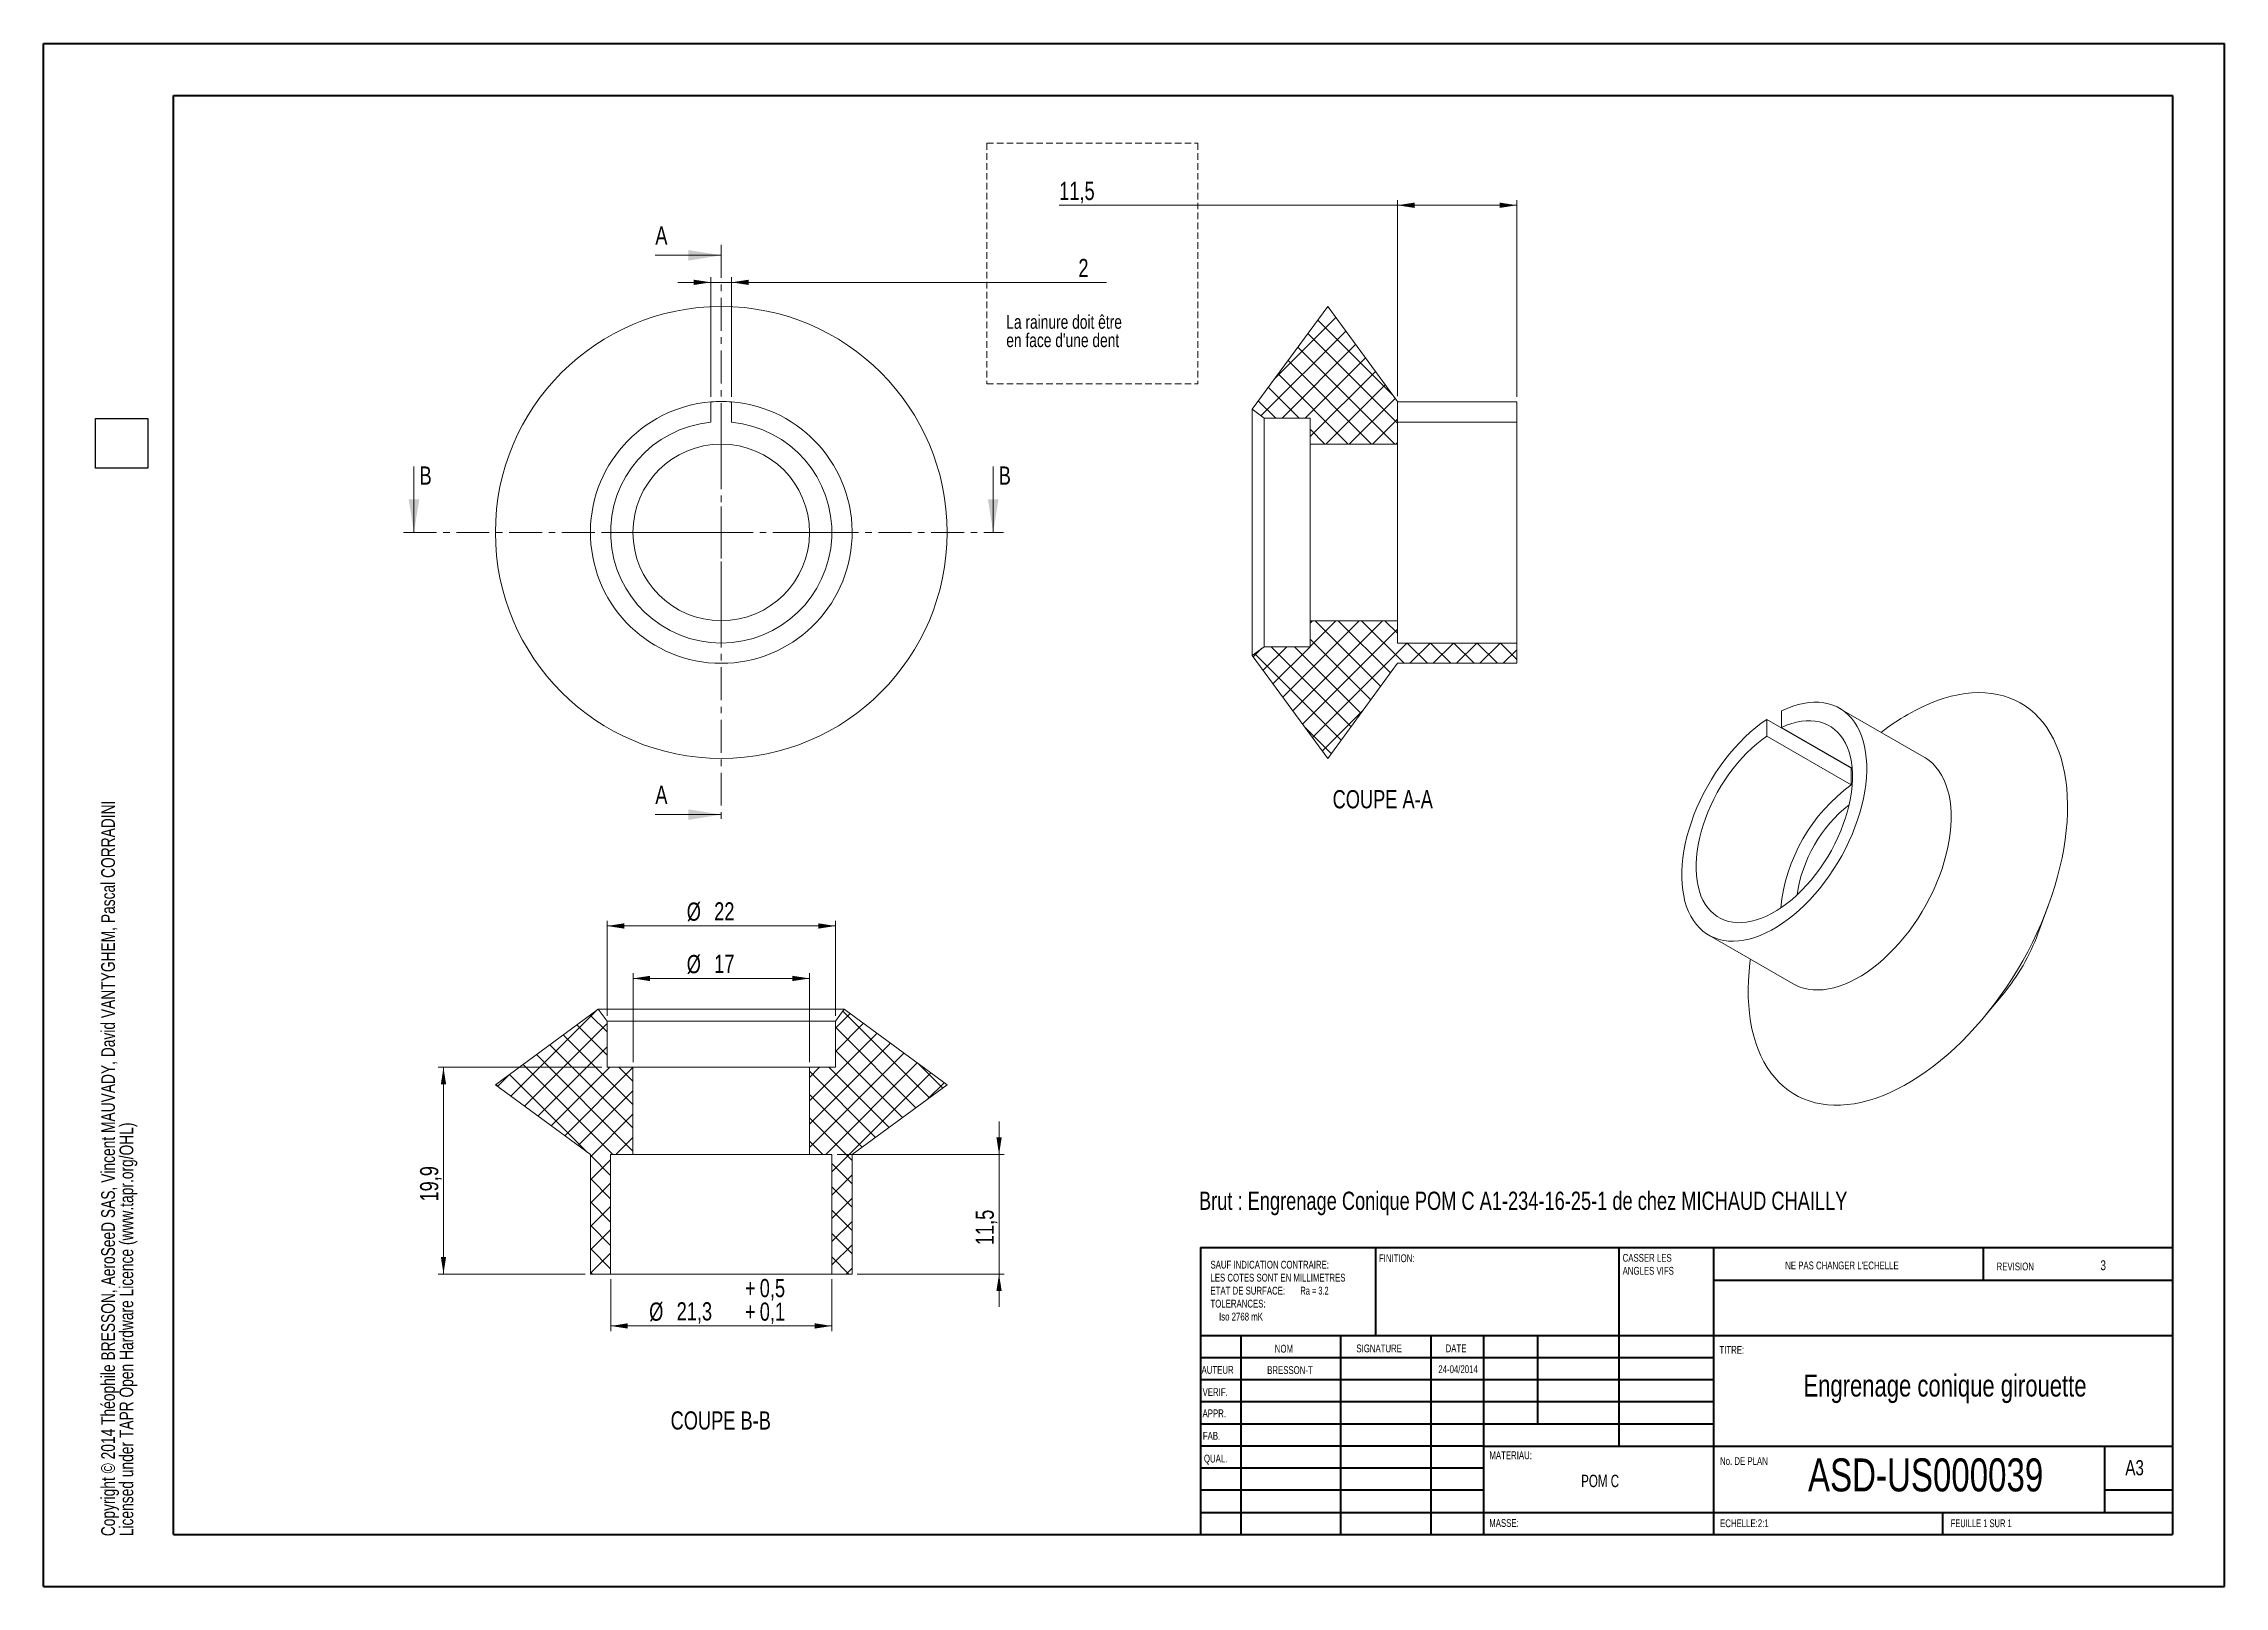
# Model space of a CAD drawing. Header units: millimetres. Extents: x 0 to 420, y 0 to 297.
import ezdxf

# ---------------------------------------------------------------- set-up
doc = ezdxf.new("R2010")
doc.units = ezdxf.units.MM
doc.linetypes.add('CENTER', pattern=[10.16, 6.35, -1.27, 1.27, -1.27])
doc.linetypes.add('HIDDEN', pattern=[1.905, 1.27, -0.635])
doc.styles.add('SLDTEXTSTYLE0', font='TXT', dxfattribs={"width": 0.75})
doc.styles.add('SLDTEXTSTYLE1', font='TXT', dxfattribs={"width": 0.7})
doc.styles.add('SLDTEXTSTYLE2', font='TXT', dxfattribs={"width": 0.6875})
doc.dimstyles.new('SLDDIMSTYLE0', dxfattribs={"dimtxt": 3.5, "dimasz": 3.302, "dimexe": 0, "dimexo": 0.0625, "dimgap": 0.875, "dimtad": 1, "dimlfac": 0.5, "dimrnd": 1e-09, "dimzin": 12, "dimdsep": 46, "dimtxsty": 'SLDTEXTSTYLE0', "dimsah": 1, "dimcen": 0.09, "dimadec": 0, "dimazin": 3, "dimtfac": 1, "dimtmove": 0, "dimatfit": 0, "dimfxl": 1, "dimfrac": 2, "dimtolj": 1, "dimtzin": 12, "dimarcsym": 0})
doc.dimstyles.new('SLDDIMSTYLE1', dxfattribs={"dimtxt": 3.5, "dimasz": 3.302, "dimexe": 0, "dimexo": 0.0625, "dimgap": 0.875, "dimtad": 1, "dimlfac": 0.5, "dimrnd": 1e-09, "dimzin": 12, "dimdsep": 46, "dimtxsty": 'SLDTEXTSTYLE0', "dimsah": 1, "dimcen": 0.09, "dimadec": 0, "dimazin": 3, "dimtfac": 1, "dimtofl": 0, "dimtmove": 0, "dimatfit": 3, "dimfxl": 1, "dimfrac": 2, "dimtolj": 1, "dimtzin": 12, "dimarcsym": 0})
doc.dimstyles.new('SLDDIMSTYLE2', dxfattribs={"dimtxt": 3.5, "dimasz": 3.302, "dimexe": 0, "dimexo": 0.0625, "dimgap": 0.875, "dimtad": 1, "dimlfac": 0.5, "dimrnd": 1e-09, "dimzin": 12, "dimdsep": 46, "dimtxsty": 'SLDTEXTSTYLE0', "dimsah": 1, "dimcen": 0.09, "dimadec": 0, "dimazin": 3, "dimtol": 1, "dimtp": 0.5, "dimtm": -0.1, "dimtfac": 1, "dimtdec": 1, "dimtofl": 0, "dimtmove": 0, "dimatfit": 3, "dimfxl": 1, "dimfrac": 2, "dimtolj": 1, "dimarcsym": 0})
picture_1 = doc.add_image_def('image1.bmp', size_in_pixel=(400, 420))

# ---------------------------------------------------------------- blocks, each defined once
blk = doc.blocks.new('SW_NOTE_0')
at = {"color": 0, "linetype": 'Continuous', "lineweight": 0, "char_height": 1.5, "attachment_point": 1, "style": 'SLDTEXTSTYLE0'}
for s, insert in [('CASSER LES', (0, 1.93)), ('ANGLES VIFS', (0, -0.57))]:
    blk.add_mtext(s, dxfattribs=dict(at, insert=insert))
blk = doc.blocks.new('SW_NOTE_1')
at = {"color": 0, "linetype": 'Continuous', "lineweight": 0, "char_height": 1.5, "attachment_point": 1}
for s, insert, style in [('SAUF INDICATION CONTRAIRE:', (0, 1.93), 'SLDTEXTSTYLE0'), ('LES COTES SONT EN MILLIMETRES', (0, -0.57), 'SLDTEXTSTYLE0'), ('ETAT DE SURFACE:', (0, -3.07), 'SLDTEXTSTYLE0'), ('Ra = 3.2', (17.33, -3.07), 'SLDTEXTSTYLE2'), ('TOLERANCES:', (0, -5.57), 'SLDTEXTSTYLE0'), ('Iso 2768 mK', (1.66, -8.07), 'SLDTEXTSTYLE0')]:
    blk.add_mtext(s, dxfattribs=dict(at, insert=insert, style=style))
blk = doc.blocks.new('SW_NOTE_2')
at = {"color": 0, "linetype": 'Continuous', "lineweight": 0, "char_height": 2.6458, "attachment_point": 1, "rotation": 90, "style": 'SLDTEXTSTYLE0'}
for s, insert in [('Copyright © 2014 Théophile BRESSON, AeroSeeD SAS, Vincent MAUVADY, David VANTYGHEM, Pascal CORRADINI', (-3.41, 0)), ('Licensed under TAPR Open Hardware Licence (www.tapr.org/OHL)', (0.12, 0))]:
    blk.add_mtext(s, dxfattribs=dict(at, insert=insert))
blk = doc.blocks.new('*D4')
at = {"color": 7, "linetype": 'Continuous', "lineweight": 0}
for p, q in [((128.59, 229.24), (128.59, 252.26)), ((132.59, 229.24), (132.59, 252.26)), ((128.59, 251.26), (122.24, 251.26)), ((128.59, 251.26), (132.59, 251.26)), ((132.59, 251.26), (204.8, 251.26))]:
    blk.add_line(p, q, dxfattribs=at)
for points in [[(128.59, 251.26), (125.29, 251.77), (125.29, 250.75)], [(132.59, 251.26), (135.89, 250.75), (135.89, 251.77)]]:
    blk.add_solid(points, dxfattribs=at)
at = {"color": 7, "linetype": 'Continuous', "lineweight": 0, "insert": (199.37, 255.77, 25.7), "char_height": 3.5, "attachment_point": 1, "style": 'SLDTEXTSTYLE0'}
blk.add_mtext('2', dxfattribs=at)
blk = doc.blocks.new('SW_NOTE_3')
at = {"color": 0, "linetype": 'Continuous', "lineweight": 0, "char_height": 2.6458, "attachment_point": 1, "style": 'SLDTEXTSTYLE0'}
for s, insert in [("en face d'une dent", (0, -0.12)), ('La rainure doit être', (0, 3.41))]:
    blk.add_mtext(s, dxfattribs=dict(at, insert=insert))
blk = doc.blocks.new('SW_CENTERMARKSYMBOL_0')
at = {"color": 0, "linetype": 'Continuous', "lineweight": 0}
for p, q in [((0, 10), (0, 22)), ((0, 0), (0, 5)), ((-10, 0), (-22, 0)), ((0, 0), (-5, 0)), ((0, 0), (0, -5)), ((0, 0), (5, 0)), ((10, 0), (22, 0)), ((0, -10), (0, -22))]:
    blk.add_line(p, q, dxfattribs=at)
blk = doc.blocks.new('*D7')
at = {"color": 7, "linetype": 'Continuous', "lineweight": 0}
for p, q in [((260.81, 266.1), (195.67, 266.1)), ((260.81, 229.32), (260.81, 267.1)), ((283.81, 266.1), (260.81, 266.1)), ((283.81, 229.24), (283.81, 267.1))]:
    blk.add_line(p, q, dxfattribs=at)
for points in [[(260.81, 266.1), (264.11, 265.59), (264.11, 266.61)], [(283.81, 266.1), (280.51, 266.61), (280.51, 265.59)]]:
    blk.add_solid(points, dxfattribs=at)
at = {"color": 7, "linetype": 'Continuous', "lineweight": 0, "insert": (195.67, 270.61, 21.95), "char_height": 3.5, "attachment_point": 1, "style": 'SLDTEXTSTYLE0'}
blk.add_mtext('11,5', dxfattribs=at)
blk = doc.blocks.new('*D8')
at = {"color": 7, "linetype": 'Continuous', "lineweight": 0}
for p, q in [((108.59, 110.04), (108.59, 128.35)), ((108.59, 127.35), (152.59, 127.35)), ((152.59, 110.04), (152.59, 128.35))]:
    blk.add_line(p, q, dxfattribs=at)
for points in [[(108.59, 127.35), (111.89, 126.84), (111.89, 127.86)], [(152.59, 127.35), (149.29, 127.86), (149.29, 126.84)]]:
    blk.add_solid(points, dxfattribs=at)
at = {"color": 7, "linetype": 'Continuous', "lineweight": 0, "char_height": 3.5, "attachment_point": 1, "style": 'SLDTEXTSTYLE0'}
for s, insert in [('%%c', (123.94, 131.86, 21.95)), ('22', (129.22, 131.91, 21.95))]:
    blk.add_mtext(s, dxfattribs=dict(at, insert=insert))
blk = doc.blocks.new('*D9')
at = {"color": 7, "linetype": 'Continuous', "lineweight": 0}
for p, q in [((113.59, 101.15), (113.59, 118.25)), ((147.59, 101.15), (147.59, 118.25)), ((113.59, 117.25), (147.59, 117.25))]:
    blk.add_line(p, q, dxfattribs=at)
for points in [[(113.59, 117.25), (116.89, 116.74), (116.89, 117.76)], [(147.59, 117.25), (144.29, 117.76), (144.29, 116.74)]]:
    blk.add_solid(points, dxfattribs=at)
at = {"color": 7, "linetype": 'Continuous', "lineweight": 0, "char_height": 3.5, "attachment_point": 1, "style": 'SLDTEXTSTYLE0'}
for s, insert in [('%%c', (123.94, 121.76, 21.95)), ('17', (129.22, 121.81, 21.95))]:
    blk.add_mtext(s, dxfattribs=dict(at, insert=insert))
blk = doc.blocks.new('*D10')
at = {"color": 7, "linetype": 'Continuous', "lineweight": 0}
for p, q in [((109.29, 59.35), (109.29, 49.35)), ((151.89, 59.35), (151.89, 49.35)), ((109.29, 50.35), (151.89, 50.35))]:
    blk.add_line(p, q, dxfattribs=at)
for points in [[(109.29, 50.35), (112.59, 49.84), (112.59, 50.86)], [(151.89, 50.35), (148.59, 50.86), (148.59, 49.84)]]:
    blk.add_solid(points, dxfattribs=at)
at = {"color": 7, "linetype": 'Continuous', "lineweight": 0, "char_height": 3.5, "attachment_point": 1, "style": 'SLDTEXTSTYLE0'}
for s, insert in [('+', (135.17, 59.39, 21.95)), ('0,5', (138, 59.39, 21.95)), ('%%c', (116.71, 54.86, 21.95)), ('21,3', (121.99, 54.91, 21.95)), ('0,1', (138, 54.86, 21.95)), ('+', (135.17, 54.86, 21.95))]:
    blk.add_mtext(s, dxfattribs=dict(at, insert=insert))
blk = doc.blocks.new('*D11')
at = {"color": 7, "linetype": 'Continuous', "lineweight": 0}
for p, q in [((107.59, 100.15), (76.09, 100.15)), ((77.09, 100.15), (77.09, 60.35)), ((104.39, 60.35), (76.09, 60.35))]:
    blk.add_line(p, q, dxfattribs=at)
for points in [[(77.09, 100.15), (76.58, 96.85), (77.6, 96.85)], [(77.09, 60.35), (77.6, 63.65), (76.58, 63.65)]]:
    blk.add_solid(points, dxfattribs=at)
at = {"color": 7, "linetype": 'Continuous', "lineweight": 0, "insert": (72.58, 74.3, 21.95), "char_height": 3.5, "attachment_point": 1, "rotation": 90, "style": 'SLDTEXTSTYLE0'}
blk.add_mtext('19,9', dxfattribs=at)
blk = doc.blocks.new('*D12')
at = {"color": 7, "linetype": 'Continuous', "lineweight": 0}
for p, q in [((184.09, 83.35), (184.09, 89.7)), ((152.89, 83.35), (185.09, 83.35)), ((184.09, 83.35), (184.09, 60.35)), ((156.79, 60.35), (185.09, 60.35)), ((184.09, 60.35), (184.09, 54))]:
    blk.add_line(p, q, dxfattribs=at)
for points in [[(184.09, 83.35), (184.6, 86.65), (183.58, 86.65)], [(184.09, 60.35), (183.58, 57.05), (184.6, 57.05)]]:
    blk.add_solid(points, dxfattribs=at)
at = {"color": 7, "linetype": 'Continuous', "lineweight": 0, "insert": (179.58, 65.9, 21.95), "char_height": 3.5, "attachment_point": 1, "rotation": 90, "style": 'SLDTEXTSTYLE0'}
blk.add_mtext('11,5', dxfattribs=at)

msp = doc.modelspace()

# ---------------------------------------------------------------- hatches: boundary and pattern name
at = {"linetype": 'Continuous', "lineweight": 0}
h = msp.add_hatch(dxfattribs=at)
h.set_pattern_fill('ANSI37', style=0)
h.paths.add_polyline_path([(244.01, 220.115), (260.81, 220.115), (260.81, 228.315), (247.41, 246.615), (232.81, 226.816), (235.117, 225.115), (244.01, 225.115)], flags=0)
h = msp.add_hatch(dxfattribs=at)
h.set_pattern_fill('ANSI37', style=0)
h.paths.add_polyline_path([(283.81, 181.815), (260.81, 181.815), (260.81, 186.115), (244.01, 186.115), (244.01, 181.115), (235.117, 181.115), (232.81, 179.414), (247.41, 159.615), (260.81, 177.915), (283.81, 177.915)], flags=0)
h = msp.add_hatch(dxfattribs=at)
h.set_pattern_fill('ANSI37', style=0)
h.paths.add_polyline_path([(109.288, 83.348), (113.588, 83.348), (113.588, 100.148), (108.588, 100.148), (108.588, 109.041), (106.887, 111.348), (87.088, 96.748), (105.388, 83.348), (105.388, 60.348), (109.288, 60.348)], flags=0)
h = msp.add_hatch(dxfattribs=at)
h.set_pattern_fill('ANSI37', style=0)
h.paths.add_polyline_path([(147.588, 83.348), (151.888, 83.348), (151.888, 60.348), (155.788, 60.348), (155.788, 83.348), (174.088, 96.748), (154.289, 111.348), (152.588, 109.041), (152.588, 100.148), (147.588, 100.148)], flags=0)

# ---------------------------------------------------------------- linework, layer by layer
at = {"color": 7, "linetype": 'Continuous', "lineweight": 40}
for p, q in [((0.079, 0.215), (0.079, 297.215)), ((0.079, 297.215), (420.079, 297.215)), ((420.079, 0.215), (420.079, 297.215)), ((25.079, 10.215), (25.079, 287.215)), ((25.079, 287.215), (410.079, 287.215)), ((410.079, 287.215), (410.079, 10.215)), ((222.879, 65.465), (410.079, 65.465)), ((222.879, 65.465), (222.879, 10.215)), ((256.679, 48.465), (256.679, 65.465)), ((303.479, 65.465), (303.479, 27.215)), ((321.679, 65.465), (321.679, 10.215)), ((373.679, 59.09), (373.679, 65.465)), ((410.079, 59.09), (321.679, 59.09)), ((410.079, 48.465), (222.879, 48.465)), ((230.679, 48.465), (230.679, 10.215)), ((249.87, 48.465), (249.87, 10.215)), ((267.278, 48.465), (267.278, 10.215)), ((277.479, 10.215), (277.479, 48.465)), ((287.879, 31.465), (287.879, 48.465)), ((321.679, 44.215), (222.879, 44.215)), ((321.679, 39.965), (222.879, 39.965)), ((321.679, 35.715), (222.879, 35.715)), ((321.679, 31.465), (222.879, 31.465)), ((277.479, 27.215), (222.879, 27.215)), ((277.479, 27.215), (410.079, 27.215)), ((397.079, 14.465), (397.079, 27.215)), ((277.479, 22.965), (222.879, 22.965)), ((277.479, 18.715), (222.879, 18.715)), ((410.079, 18.715), (397.079, 18.715)), ((222.879, 14.465), (410.079, 14.465)), ((365.879, 10.215), (365.879, 14.465)), ((25.079, 10.215), (410.079, 10.215)), ((0.079, 0.215), (420.079, 0.215))]:
    msp.add_line(p, q, dxfattribs=at)
at = {"color": 7, "linetype": 'HIDDEN', "lineweight": 0}
for p, q in [((181.749, 278.021), (222.404, 278.021)), ((181.749, 278.021), (181.749, 231.704)), ((222.404, 278.021), (222.404, 231.704)), ((181.749, 231.704), (222.404, 231.704))]:
    msp.add_line(p, q, dxfattribs=at)
at = {"color": 7, "linetype": 'Continuous', "lineweight": 0}
for p, q in [((117.888, 256.463), (130.588, 256.463)), ((71.409, 215.815), (71.409, 203.115)), ((182.954, 215.815), (182.954, 203.115)), ((117.888, 148.789), (130.588, 148.789))]:
    msp.add_line(p, q, dxfattribs=at)
at = {"color": 7, "linetype": 'CENTER', "lineweight": 0}
for p, q in [((130.588, 258.463), (130.588, 146.789)), ((69.409, 203.115), (184.954, 203.115))]:
    msp.add_line(p, q, dxfattribs=at)
at = {"color": 7, "linetype": 'Continuous', "lineweight": 15}
for p, q in [((232.81, 226.816), (247.41, 246.615)), ((247.41, 246.615), (260.81, 228.315)), ((128.588, 228.236), (128.588, 224.321)), ((132.588, 224.321), (132.588, 228.236)), ((232.81, 226.816), (232.81, 179.414)), ((235.117, 225.115), (232.81, 226.816)), ((260.81, 220.115), (260.81, 228.315)), ((260.81, 228.236), (283.81, 228.236)), ((283.81, 224.321), (283.81, 228.236)), ((235.117, 181.115), (235.117, 225.115)), ((244.01, 225.115), (235.117, 225.115)), ((244.01, 220.115), (244.01, 225.115)), ((260.81, 224.321), (283.81, 224.321)), ((283.81, 181.815), (283.81, 224.321)), ((260.81, 220.115), (244.01, 220.115)), ((244.01, 220.115), (244.01, 186.115)), ((260.81, 220.115), (260.81, 186.115)), ((244.01, 181.115), (244.01, 186.115)), ((244.01, 186.115), (260.81, 186.115)), ((260.81, 181.815), (260.81, 186.115)), ((232.81, 179.414), (235.117, 181.115)), ((235.117, 181.115), (244.01, 181.115)), ((260.81, 181.815), (283.81, 181.815)), ((283.81, 181.815), (283.81, 177.915)), ((247.41, 159.615), (232.81, 179.414)), ((260.81, 177.915), (247.41, 159.615)), ((283.81, 177.915), (260.81, 177.915)), ((334.796, 165.556), (334.796, 168.752)), ((362.244, 159.86), (345.98, 169.249)), ((331.967, 167.12), (348.231, 157.731)), ((331.967, 167.12), (331.967, 163.923)), ((348.231, 154.535), (331.967, 163.923)), ((348.376, 157.716), (334.796, 165.556)), ((347.138, 158.362), (347.18, 158.407)), ((348.286, 157.768), (348.231, 157.731)), ((348.231, 157.731), (348.231, 154.535)), ((384.168, 125.863), (386.144, 131.203)), ((320.782, 125.6), (337.046, 116.211)), ((373.815, 109.844), (377.45, 114.226)), ((106.887, 111.348), (87.088, 96.748)), ((108.588, 109.041), (106.887, 111.348)), ((154.289, 111.348), (106.887, 111.348)), ((154.289, 111.348), (152.588, 109.041)), ((174.088, 96.748), (154.289, 111.348)), ((108.588, 109.041), (152.588, 109.041)), ((108.588, 100.148), (108.588, 109.041)), ((152.588, 109.041), (152.588, 100.148)), ((87.088, 96.748), (105.388, 83.348)), ((113.588, 100.148), (108.588, 100.148)), ((113.588, 83.348), (113.588, 100.148)), ((147.588, 100.148), (113.588, 100.148)), ((147.588, 100.148), (147.588, 83.348)), ((152.588, 100.148), (147.588, 100.148)), ((155.788, 83.348), (174.088, 96.748)), ((105.388, 83.348), (105.388, 60.348)), ((109.288, 60.348), (109.288, 83.348)), ((113.588, 83.348), (109.288, 83.348)), ((147.588, 83.348), (113.588, 83.348)), ((151.888, 83.348), (147.588, 83.348)), ((151.888, 83.348), (151.888, 60.348)), ((155.788, 60.348), (155.788, 83.348)), ((105.388, 60.348), (109.288, 60.348)), ((109.288, 60.348), (151.888, 60.348)), ((151.888, 60.348), (155.788, 60.348))]:
    msp.add_line(p, q, dxfattribs=at)
at = {"color": 7, "linetype": 'Continuous', "lineweight": 15, "flags": 128}
for points in [[(359.12, 168.085), (360.53, 168.862), (361.937, 169.562), (363.339, 170.185), (364.731, 170.728), (366.112, 171.192), (367.478, 171.574), (368.826, 171.874), (370.154, 172.091), (371.459, 172.225), (372.738, 172.276), (373.988, 172.243), (375.207, 172.127), (376.392, 171.928), (377.54, 171.645), (378.65, 171.281), (379.719, 170.835), (380.745, 170.309), (381.725, 169.703), (382.658, 169.02), (383.541, 168.259), (384.372, 167.424), (385.151, 166.515), (385.875, 165.535), (386.543, 164.485), (387.153, 163.369), (387.704, 162.187), (388.194, 160.944), (388.624, 159.64), (388.992, 158.28), (389.297, 156.866), (389.538, 155.4), (389.716, 153.887), (389.829, 152.328), (389.877, 150.728), (389.861, 149.09), (389.78, 147.418), (389.635, 145.713), (389.425, 143.982), (389.152, 142.226), (388.816, 140.45), (388.417, 138.657), (387.957, 136.852), (387.435, 135.037), (386.855, 133.218), (386.216, 131.397), (385.52, 129.578), (384.769, 127.766), (383.963, 125.963), (383.106, 124.175), (382.197, 122.404), (381.241, 120.655), (380.238, 118.931), (379.19, 117.235), (378.1, 115.572), (376.971, 113.944), (375.804, 112.356), (374.601, 110.81), (373.366, 109.31), (372.102, 107.858), (370.81, 106.459), (369.493, 105.115), (368.154, 103.828), (366.797, 102.602), (365.423, 101.439), (364.036, 100.341), (362.639, 99.311), (361.234, 98.351), (359.825, 97.463), (358.415, 96.648), (357.006, 95.909), (355.601, 95.248), (354.204, 94.665), (352.817, 94.161), (351.443, 93.738), (350.086, 93.397), (348.747, 93.139), (347.431, 92.963), (346.138, 92.87), (344.874, 92.861), (343.639, 92.936), (342.436, 93.093), (341.269, 93.334), (340.14, 93.658), (339.05, 94.063), (338.002, 94.549), (336.999, 95.115), (336.043, 95.76), (335.135, 96.482), (334.277, 97.28), (333.471, 98.153), (332.72, 99.097), (332.024, 100.112), (331.385, 101.196), (330.805, 102.345), (330.283, 103.558), (329.823, 104.832), (329.424, 106.164), (329.088, 107.552), (328.815, 108.992), (328.605, 110.482), (328.46, 112.018), (328.379, 113.598), (328.363, 115.217), (328.411, 116.873), (328.524, 118.562), (328.702, 120.28), (328.791, 120.976)], [(334.796, 168.752), (335.869, 169.236), (336.934, 169.639), (337.986, 169.96), (339.02, 170.199), (340.034, 170.354), (341.024, 170.424), (341.985, 170.41), (342.915, 170.312), (343.81, 170.129), (344.666, 169.863), (345.481, 169.515), (346.252, 169.085), (346.975, 168.576), (347.648, 167.989), (348.269, 167.326), (348.835, 166.59), (349.344, 165.784), (349.795, 164.91), (350.185, 163.972), (350.513, 162.973), (350.779, 161.917), (350.98, 160.808), (351.117, 159.65), (351.189, 158.446), (351.195, 157.202), (351.136, 155.923), (351.011, 154.611), (350.822, 153.274), (350.569, 151.915), (350.252, 150.539), (349.873, 149.152), (349.434, 147.759), (348.936, 146.365), (348.38, 144.974), (347.77, 143.592), (347.106, 142.225), (346.393, 140.876), (345.631, 139.552), (344.824, 138.256), (343.975, 136.995), (343.088, 135.771), (342.164, 134.591), (341.209, 133.457), (340.224, 132.375), (339.214, 131.348), (338.183, 130.381), (337.135, 129.476), (336.072, 128.637), (335, 127.867), (333.921, 127.169), (332.841, 126.545), (331.763, 125.998), (330.69, 125.53), (329.628, 125.142), (328.579, 124.836), (327.548, 124.614), (326.539, 124.475), (325.554, 124.42), (324.598, 124.45), (323.675, 124.565), (322.787, 124.763), (321.939, 125.045), (321.132, 125.409), (320.37, 125.854), (319.656, 126.378), (318.993, 126.98), (318.382, 127.656), (317.827, 128.406), (317.329, 129.225), (316.889, 130.111), (316.511, 131.061), (316.194, 132.071), (315.941, 133.137), (315.751, 134.256), (315.627, 135.424), (315.568, 136.635), (315.574, 137.886), (315.646, 139.172), (315.782, 140.489), (315.984, 141.831), (316.249, 143.193), (316.578, 144.571), (316.968, 145.96), (317.419, 147.354), (317.928, 148.748), (318.494, 150.137), (319.115, 151.517), (319.788, 152.881), (320.511, 154.225), (321.282, 155.545), (322.096, 156.834), (322.953, 158.089), (323.848, 159.304), (324.777, 160.476), (325.739, 161.6), (326.728, 162.672), (327.742, 163.688), (328.777, 164.644), (329.829, 165.537), (330.893, 166.363), (331.967, 167.12)], [(331.967, 163.923), (330.988, 163.214), (330.019, 162.437), (329.065, 161.595), (328.129, 160.693), (327.216, 159.734), (326.329, 158.721), (325.473, 157.661), (324.65, 156.556), (323.865, 155.412), (323.121, 154.234), (322.421, 153.026), (321.768, 151.795), (321.165, 150.545), (320.614, 149.281), (320.118, 148.009), (319.679, 146.735), (319.299, 145.464), (318.98, 144.201), (318.722, 142.952), (318.527, 141.723), (318.396, 140.517), (318.329, 139.342), (318.327, 138.201), (318.39, 137.1), (318.516, 136.043), (318.707, 135.034), (318.961, 134.08), (319.277, 133.182), (319.653, 132.346), (320.088, 131.574), (320.58, 130.87), (321.127, 130.238), (321.727, 129.679), (322.377, 129.196), (323.074, 128.792), (323.816, 128.468), (324.598, 128.225), (325.418, 128.065), (326.273, 127.987), (327.157, 127.993), (328.069, 128.083), (329.003, 128.255), (329.957, 128.51), (330.925, 128.847), (331.903, 129.262), (332.888, 129.756), (333.875, 130.326), (334.86, 130.969), (335.838, 131.683), (336.806, 132.464), (337.759, 133.31), (338.694, 134.216), (339.605, 135.179), (340.49, 136.195), (341.344, 137.259), (342.165, 138.366), (342.947, 139.512), (343.688, 140.692), (344.386, 141.902), (345.035, 143.135), (345.635, 144.386), (346.182, 145.65), (346.675, 146.922), (347.11, 148.196), (347.486, 149.467), (347.802, 150.729), (348.055, 151.977), (348.246, 153.205), (348.373, 154.409), (348.436, 155.582), (348.434, 156.721), (348.367, 157.819), (348.236, 158.873), (348.041, 159.878), (347.783, 160.829), (347.463, 161.723), (347.083, 162.555), (346.644, 163.322), (346.148, 164.021), (345.598, 164.649), (344.995, 165.203), (344.341, 165.681), (343.641, 166.08), (342.897, 166.399), (342.112, 166.636), (341.29, 166.791), (340.433, 166.863), (339.547, 166.852), (338.633, 166.757), (337.698, 166.579), (336.743, 166.318), (335.775, 165.977), (334.796, 165.556)], [(362.244, 159.86), (362.515, 159.696), (363.238, 159.187), (363.911, 158.6), (364.532, 157.937), (365.098, 157.202), (365.607, 156.395), (366.058, 155.522), (366.448, 154.584), (366.777, 153.585), (367.042, 152.529), (367.244, 151.419), (367.381, 150.261), (367.452, 149.058), (367.459, 147.814), (367.399, 146.534), (367.275, 145.223), (367.085, 143.885), (366.832, 142.526), (366.515, 141.151), (366.137, 139.764), (365.698, 138.37), (365.199, 136.976), (364.644, 135.585), (364.033, 134.204), (363.37, 132.836), (362.656, 131.488), (361.894, 130.163), (361.088, 128.868), (360.239, 127.606), (359.351, 126.383), (358.428, 125.202), (357.472, 124.069), (356.488, 122.987), (355.478, 121.96), (354.447, 120.992), (353.398, 120.087), (352.336, 119.248), (351.263, 118.478), (350.185, 117.78), (349.105, 117.156), (348.026, 116.609), (346.954, 116.141), (345.891, 115.754), (344.843, 115.448), (343.812, 115.225), (342.802, 115.086), (341.818, 115.032), (340.862, 115.062), (339.938, 115.176), (339.051, 115.374), (338.202, 115.656), (337.395, 116.02), (337.046, 116.211)]]:
    msp.add_lwpolyline(points, dxfattribs=at)
at = {"color": 7, "linetype": 'Continuous', "lineweight": 15}
for radius in [43.5, 17]:
    msp.add_circle((130.588, 203.115), radius, dxfattribs=at)
for centre, radius, start, end in [((130.588, 203.115), 25.2, 94.55207, 85.44793), ((130.588, 203.115), 25.2, 85.44793, 94.55207), ((130.588, 203.115), 21.3, 95.38782, 84.61218), ((382.415, 128.003), 46.359, 120.16404, 127.81814), ((367.916, 127.496), 33.446, 126.05624, 174.30201), ((364.626, 129.387), 27.144, 128.33141, 171.67397), ((346.368, 139.927), 40.331, 320.41357, 339.59181)]:
    msp.add_arc(centre, radius, start, end, dxfattribs=at)
at = {"color": 7, "linetype": 'Continuous', "lineweight": 0}
for points in [[(130.588, 256.463), (124.238, 257.479), (124.238, 255.447)], [(71.409, 203.115), (72.425, 209.465), (70.393, 209.465)], [(182.954, 203.115), (183.97, 209.465), (181.938, 209.465)], [(130.588, 148.789), (124.238, 149.805), (124.238, 147.773)]]:
    msp.add_solid(points, dxfattribs=at)

# ---------------------------------------------------------------- block references
for name, p in [('SW_NOTE_3', (185.478, 241.557)), ('SW_CENTERMARKSYMBOL_0', (130.588, 203.115)), ('SW_NOTE_2', (14.578, 9.87)), ('SW_NOTE_0', (304.188, 62.284)), ('SW_NOTE_1', (224.804, 60.966))]:
    msp.add_blockref(name, p, dxfattribs=at)

# ---------------------------------------------------------------- texts
at = {"color": 7, "linetype": 'Continuous', "char_height": 3.5, "attachment_point": 1, "style": 'SLDTEXTSTYLE0'}
for s, insert in [('A', (117.888, 262.02)), ('B', (72.48, 215.815)), ('B', (184.025, 215.815)), ('A', (117.888, 154.346))]:
    msp.add_mtext(s, dxfattribs=dict(at, insert=insert))
at = {"color": 7, "linetype": 'Continuous', "lineweight": 0}
for s, insert, char_height, attachment_point, style in [('COUPE A-A', (257.986, 153.501), 3.5, 2, 'SLDTEXTSTYLE0'), ('Brut : Engrenage Conique POM C A1-234-16-25-1 de chez MICHAUD CHAILLY', (222.603, 76.199), 3.5, 1, 'SLDTEXTSTYLE0'), ('FINITION:', (257.25, 64.134), 1.5, 1, 'SLDTEXTSTYLE0'), ('3', (396.742, 62.99), 1.905, 2, 'SLDTEXTSTYLE0'), ("NE PAS CHANGER L'ECHELLE", (335.493, 62.748), 1.5, 1, 'SLDTEXTSTYLE0'), ('REVISION', (376.206, 62.55), 1.5, 1, 'SLDTEXTSTYLE0'), ('NOM', (237.201, 46.716), 1.5, 1, 'SLDTEXTSTYLE0'), ('SIGNATURE', (252.912, 46.777), 1.5, 1, 'SLDTEXTSTYLE0'), ('DATE', (270.094, 46.791), 1.5, 1, 'SLDTEXTSTYLE0'), ('TITRE:', (322.835, 46.493), 1.5, 1, 'SLDTEXTSTYLE0'), ('AUTEUR', (223.091, 42.644), 1.5, 1, 'SLDTEXTSTYLE0'), ('BRESSON-T', (240.114, 42.598), 1.4986, 2, 'SLDTEXTSTYLE0'), ('24-04/2014', (272.494, 42.774), 1.4986, 2, 'SLDTEXTSTYLE0'), ('VERIF.', (223.289, 38.369), 1.5, 1, 'SLDTEXTSTYLE0'), ('Engrenage conique girouette', (366.271, 40.991), 4.23333, 2, 'SLDTEXTSTYLE0'), ('COUPE B-B', (130.49, 33.905), 3.5, 2, 'SLDTEXTSTYLE0'), ('APPR.', (223.281, 34.279), 1.5, 1, 'SLDTEXTSTYLE0'), ('FAB.', (223.334, 29.948), 1.5, 1, 'SLDTEXTSTYLE0'), ('QUAL.', (223.548, 25.564), 1.5, 1, 'SLDTEXTSTYLE0'), ('MATERIAU:', (278.525, 26.201), 1.5, 1, 'SLDTEXTSTYLE0'), ('POM C', (299.85, 21.7), 2.3813, 2, 'SLDTEXTSTYLE1'), ('No. DE PLAN', (322.953, 25.083), 1.5, 1, 'SLDTEXTSTYLE0'), ('ASD-US000039', (362.542, 24.847), 6.35, 2, 'SLDTEXTSTYLE0'), ('A3', (401, 24.515), 2.9104, 1, 'SLDTEXTSTYLE0'), ('MASSE:', (278.497, 13.164), 1.4986, 1, 'SLDTEXTSTYLE0'), ('ECHELLE:2:1', (322.953, 13.115), 1.5, 1, 'SLDTEXTSTYLE0'), ('FEUILLE 1 SUR 1', (367.357, 13.115), 1.5, 1, 'SLDTEXTSTYLE1')]:
    msp.add_mtext(s, dxfattribs=dict(at, insert=insert, char_height=char_height, attachment_point=attachment_point, style=style))

# ---------------------------------------------------------------- dimensions: what is measured, and where the dimension line sits
for base, p1, p2, dimstyle, picture, middle in [((260.81, 266.1), (283.81, 228.236), (260.81, 228.315), 'SLDDIMSTYLE1', '*D7', (201.62, 266.1)), ((132.588, 251.26), (128.588, 228.236), (132.588, 228.236), 'SLDDIMSTYLE0', '*D4', (202.088, 251.26))]:
    dim = msp.add_linear_dim(base=base, p1=p1, p2=p2, dimstyle=dimstyle, dxfattribs=at)
    dim.commit()
    dim.dimension.update_dxf_attribs({"geometry": picture, "text_midpoint": middle, "dimtype": 160})
for base, p1, p2, dimstyle, picture, middle in [((152.588, 127.348), (108.588, 109.041), (152.588, 109.041), 'SLDDIMSTYLE1', '*D8', (130.588, 127.348)), ((147.588, 117.25), (113.588, 100.148), (147.588, 100.148), 'SLDDIMSTYLE1', '*D9', (130.588, 117.25)), ((151.888, 50.348), (109.288, 60.348), (151.888, 60.348), 'SLDDIMSTYLE2', '*D10', (130.588, 50.348))]:
    dim = msp.add_linear_dim(base=base, p1=p1, p2=p2, text='%%c<>', dimstyle=dimstyle, dxfattribs=at)
    dim.commit()
    dim.dimension.update_dxf_attribs({"geometry": picture, "text_midpoint": middle, "dimtype": 160})
for base, p1, p2, dimstyle, picture, middle in [((77.088, 60.348), (108.588, 100.148), (105.388, 60.348), 'SLDDIMSTYLE1', '*D11', (77.088, 80.248)), ((184.088, 60.348), (151.888, 83.348), (155.788, 60.348), 'SLDDIMSTYLE0', '*D12', (184.088, 71.848))]:
    dim = msp.add_linear_dim(base=base, p1=p1, p2=p2, angle=90, dimstyle=dimstyle, dxfattribs=at)
    dim.commit()
    dim.dimension.update_dxf_attribs({"geometry": picture, "text_midpoint": middle, "dimtype": 160})

# ---------------------------------------------------------------- pictures from other files: only their frames are drawn
image = msp.add_image(picture_1, insert=(20.133, 215.499), size_in_units=(9.558, 10.036), rotation=90)
image.dxf.flags = 7

doc.saveas('drawing.dxf')
